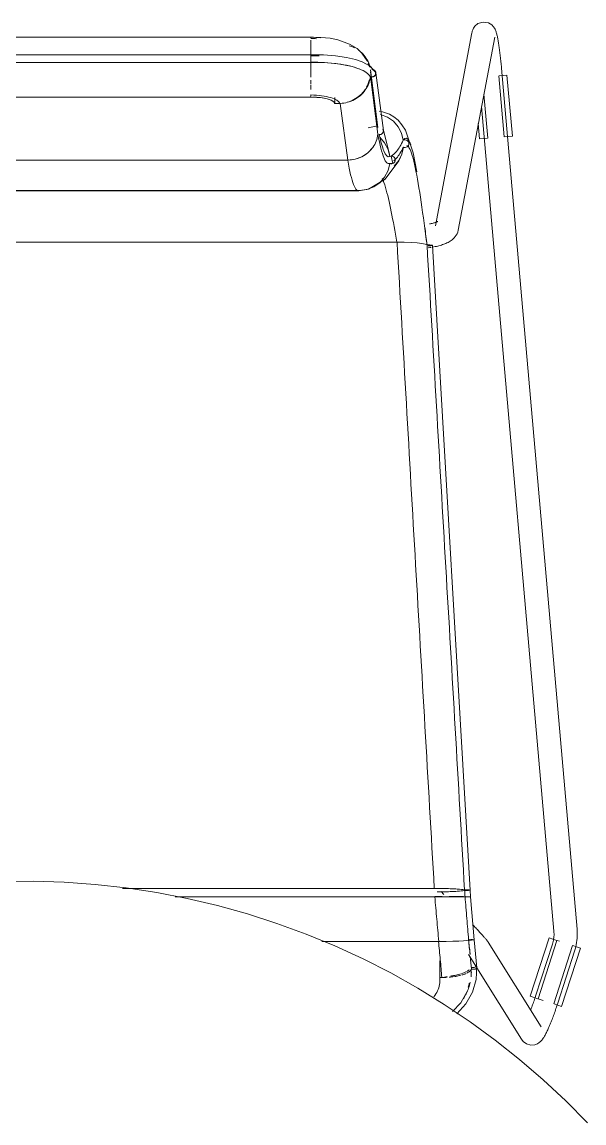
# Model space of a CAD drawing. Header units: millimetres. Extents: x 79795 to 317870, y -36033 to 97293.
# Drawn here: x 157280 to 157570, y 31586 to 32152 of the extents above; entities that cross this region are included whole.
import ezdxf

# ---------------------------------------------------------------- set-up
doc = ezdxf.new("R2010")
doc.units = ezdxf.units.MM
doc.header["$MEASUREMENT"] = 0
doc.layers.add('I-FURN', color=8, linetype='CONTINUOUS', lineweight=9)

msp = doc.modelspace()

# ---------------------------------------------------------------- linework, layer by layer
at = {"layer": 'I-FURN'}
for p, q in [((157513.64, 32150.28), (157512.89, 32149.2)), ((157515.22, 32151.6), (157513.64, 32150.28)), ((157515.22, 32151.6), (157517.97, 32152.44)), ((157517.97, 32152.44), (157520.73, 32151.95)), ((157520.73, 32151.95), (157522.38, 32150.91)), ((157522.38, 32150.91), (157523.24, 32150)), ((157523.24, 32150), (157523.72, 32149.3)), ((157429.18, 32144.66), (157134.32, 32144.66)), ((157429.18, 32144.66), (157434.21, 32144.55)), ((157429.18, 32144.49), (157429.18, 32144.66)), ((157429.18, 32144.64), (157429.18, 32144.36)), ((157434.21, 32144.55), (157439.03, 32144.04)), ((157512.08, 32146.84), (157493.27, 32047.55)), ((157505.06, 32045.32), (157523.87, 32144.61)), ((157512.17, 32147.26), (157512.08, 32146.84)), ((157512.31, 32147.78), (157512.17, 32147.26)), ((157512.52, 32148.4), (157512.31, 32147.78)), ((157512.89, 32149.2), (157512.52, 32148.4)), ((157523.72, 32149.3), (157524.02, 32148.74)), ((157524.02, 32148.74), (157524.24, 32148.27)), ((157524.24, 32148.27), (157524.41, 32147.84)), ((157524.41, 32147.84), (157524.55, 32147.43)), ((157524.55, 32147.43), (157524.67, 32147.04)), ((157524.67, 32147.04), (157524.79, 32146.64)), ((157524.79, 32146.64), (157524.9, 32146.24)), ((157524.9, 32146.24), (157525, 32145.83)), ((157525, 32145.83), (157525.1, 32145.4)), ((157525.1, 32145.4), (157525.2, 32144.96)), ((157525.2, 32144.96), (157525.29, 32144.5)), ((157525.29, 32144.5), (157525.39, 32144.02)), ((157429.18, 32143.17), (157429.18, 32141.41)), ((157429.18, 32141.14), (157429.18, 32138.56)), ((157429.18, 32135.38), (157429.18, 32138.4)), ((157439.03, 32144.04), (157443.06, 32143.25)), ((157443.06, 32143.25), (157449.11, 32141.12)), ((157449.11, 32141.12), (157452.99, 32138.73)), ((157452.99, 32138.73), (157455.47, 32136.44)), ((157525.39, 32144.02), (157525.49, 32143.52)), ((157525.49, 32143.52), (157525.58, 32143.01)), ((157525.58, 32143.01), (157525.67, 32142.48)), ((157525.67, 32142.48), (157525.77, 32141.92)), ((157525.77, 32141.92), (157525.86, 32141.36)), ((157525.86, 32141.36), (157525.95, 32140.77)), ((157525.95, 32140.77), (157526.04, 32140.17)), ((157526.04, 32140.17), (157526.13, 32139.55)), ((157526.13, 32139.55), (157526.22, 32138.91)), ((157526.22, 32138.91), (157526.31, 32138.26)), ((157429.18, 32135.62), (157134.32, 32135.62)), ((157429.18, 32138.39), (157429.18, 32135.38)), ((157429.18, 32135.62), (157435.72, 32135.53)), ((157429.18, 32135.55), (157429.18, 32135.62)), ((157429.18, 32135.62), (157429.18, 32131.66)), ((157429.18, 32135.35), (157429.18, 32135.55)), ((157429.18, 32135.05), (157429.18, 32135.35)), ((157429.18, 32134.66), (157429.18, 32135.05)), ((157429.18, 32134.21), (157429.18, 32134.66)), ((157429.18, 32133.71), (157429.18, 32134.21)), ((157429.18, 32133.22), (157429.18, 32133.71)), ((157429.18, 32132.74), (157429.18, 32133.22)), ((157429.18, 32132.32), (157429.18, 32132.74)), ((157435.72, 32135.53), (157441.84, 32135.04)), ((157441.84, 32135.04), (157447.46, 32134.2)), ((157447.46, 32134.2), (157452.15, 32133.1)), ((157452.15, 32133.1), (157455.6, 32131.93)), ((157455.47, 32136.44), (157458.15, 32132.54)), ((157526.31, 32138.26), (157526.4, 32137.6)), ((157526.4, 32137.6), (157526.48, 32136.93)), ((157526.48, 32136.93), (157526.57, 32136.24)), ((157526.57, 32136.24), (157526.65, 32135.54)), ((157526.65, 32135.54), (157526.74, 32134.83)), ((157526.74, 32134.83), (157526.82, 32134.11)), ((157526.82, 32134.11), (157526.9, 32133.39)), ((157526.9, 32133.39), (157526.98, 32132.65)), ((157134.32, 32131.66), (157429.18, 32131.66)), ((157429.18, 32131.99), (157429.18, 32132.32)), ((157429.18, 32131.77), (157429.18, 32131.99)), ((157429.18, 32131.67), (157429.18, 32131.77)), ((157429.18, 32127.88), (157429.18, 32131.69)), ((157429.18, 32131.69), (157429.18, 32127.87)), ((157435.4, 32131.58), (157429.18, 32131.66)), ((157429.18, 32127.68), (157429.18, 32124.12)), ((157441.96, 32131.05), (157435.4, 32131.58)), ((157445.98, 32130.46), (157441.96, 32131.05)), ((157450.41, 32129.49), (157445.98, 32130.46)), ((157453.84, 32128.39), (157450.41, 32129.49)), ((157455.6, 32131.93), (157459.72, 32129.75)), ((157458.15, 32132.54), (157458.24, 32132.34)), ((157459.72, 32129.75), (157462.27, 32126.85)), ((157463.63, 32098.22), (157459.79, 32127.91)), ((157526.98, 32132.65), (157527.05, 32131.91)), ((157527.05, 32131.91), (157527.13, 32131.17)), ((157527.13, 32131.17), (157527.2, 32130.42)), ((157527.2, 32130.42), (157527.27, 32129.67)), ((157527.27, 32129.67), (157527.34, 32128.92)), ((157527.34, 32128.92), (157527.35, 32128.76)), ((157566.3, 31685.44), (157527.35, 32128.76)), ((157429.18, 32122.49), (157429.18, 32120.65)), ((157459.81, 32124.37), (157463.65, 32094.67)), ((157459.94, 32126.72), (157460.56, 32121.94)), ((157466.48, 32096.57), (157462.63, 32126.35)), ((157525.93, 32124.78), (157528.69, 32093.37)), ((157526.06, 32124.79), (157528.12, 32124.97)), ((157528.12, 32124.97), (157530.17, 32125.15)), ((157530.17, 32125.15), (157532.93, 32093.74)), ((157429.18, 32120.13), (157429.18, 32117.67)), ((157429.18, 32113.82), (157134.32, 32113.82)), ((157134.32, 32113.76), (157429.18, 32113.76)), ((157429.18, 32113.76), (157432.21, 32113.65)), ((157432.21, 32113.65), (157435.06, 32113.33)), ((157435.06, 32113.33), (157437.56, 32112.82)), ((157437.56, 32112.82), (157439.54, 32112.15)), ((157439.54, 32112.15), (157440.89, 32111.36)), ((157440.89, 32111.36), (157441.53, 32110.5)), ((157441.53, 32110.5), (157441.53, 32113.51)), ((157441.53, 32110.5), (157444.25, 32110.57)), ((157444.25, 32110.57), (157448.11, 32081.29)), ((157520.25, 32092.63), (157518.26, 32115.23)), ((157466.02, 32106.25), (157464.24, 32106.48)), ((157468.54, 32103.51), (157465.03, 32104.91)), ((157469.62, 32104.95), (157466.02, 32106.25)), ((157471.89, 32103.61), (157469.62, 32104.95)), ((157517.05, 32108.89), (157554.34, 31684.39)), ((157463.51, 32099), (157458.69, 32098.04)), ((157471.63, 32101.34), (157468.54, 32103.51)), ((157474.11, 32098.51), (157471.63, 32101.34)), ((157474.06, 32101.83), (157471.89, 32103.61)), ((157476.05, 32099.59), (157474.06, 32101.83)), ((157477.87, 32096.76), (157476.05, 32099.59)), ((157515.32, 32100.15), (157516.01, 32092.26)), ((157464.12, 32094.51), (157464.62, 32094.47)), ((157464.62, 32094.47), (157465.11, 32094.55)), ((157467.15, 32090.3), (157464.64, 32093.17)), ((157465.11, 32094.55), (157465.56, 32094.75)), ((157465.56, 32094.75), (157465.95, 32095.05)), ((157465.95, 32095.05), (157466.24, 32095.43)), ((157466.43, 32096.81), (157466.24, 32097.25)), ((157466.24, 32095.43), (157466.43, 32095.87)), ((157466.5, 32096.34), (157466.43, 32096.81)), ((157466.43, 32095.87), (157466.5, 32096.34)), ((157466.47, 32096.65), (157469.44, 32085.04)), ((157475.85, 32095.19), (157474.11, 32098.51)), ((157476.75, 32091.56), (157475.85, 32095.19)), ((157481.85, 32085.05), (157477.87, 32096.76)), ((157530.88, 32093.56), (157528.82, 32093.38)), ((157532.93, 32093.74), (157530.88, 32093.56)), ((157458.53, 32085.16), (157461.02, 32087.9)), ((157468.9, 32086.9), (157467.15, 32090.3)), ((157476.8, 32088.07), (157476.01, 32084.46)), ((157476.02, 32084.46), (157476.8, 32088.07)), ((157476.75, 32091.56), (157477.22, 32091.72)), ((157477.22, 32091.72), (157476.75, 32091.56)), ((157477.28, 32087.92), (157476.8, 32088.07)), ((157476.8, 32088.07), (157477.28, 32087.92)), ((157477.72, 32091.77), (157477.22, 32091.72)), ((157477.22, 32091.72), (157477.72, 32091.76)), ((157477.78, 32087.89), (157477.28, 32087.92)), ((157477.28, 32087.92), (157477.78, 32087.89)), ((157478.21, 32091.69), (157477.72, 32091.77)), ((157477.72, 32091.76), (157478.21, 32091.69)), ((157478.27, 32087.98), (157477.78, 32087.89)), ((157477.78, 32087.89), (157478.27, 32087.98)), ((157478.21, 32091.69), (157478.67, 32091.49)), ((157478.67, 32091.5), (157478.21, 32091.69)), ((157478.72, 32088.19), (157478.27, 32087.98)), ((157478.27, 32087.98), (157478.72, 32088.19)), ((157479.06, 32091.19), (157478.67, 32091.5)), ((157478.67, 32091.49), (157479.06, 32091.19)), ((157479.09, 32088.51), (157478.72, 32088.19)), ((157478.72, 32088.19), (157479.1, 32088.51)), ((157479.06, 32091.19), (157479.36, 32090.79)), ((157479.36, 32090.8), (157479.06, 32091.19)), ((157479.38, 32088.91), (157479.09, 32088.51)), ((157479.1, 32088.51), (157479.39, 32088.91)), ((157479.55, 32090.34), (157479.36, 32090.8)), ((157479.36, 32090.79), (157479.55, 32090.34)), ((157479.56, 32089.37), (157479.38, 32088.91)), ((157479.39, 32088.91), (157479.57, 32089.37)), ((157479.55, 32090.34), (157479.62, 32089.86)), ((157479.63, 32089.86), (157479.55, 32090.34)), ((157479.62, 32089.86), (157479.56, 32089.37)), ((157479.57, 32089.37), (157479.63, 32089.86)), ((157518.06, 32092.44), (157516.01, 32092.26)), ((157520.12, 32092.62), (157518.06, 32092.44)), ((157448.11, 32081.29), (157451.88, 32081.77)), ((157451.88, 32081.77), (157455.42, 32083.08)), ((157455.42, 32083.08), (157458.53, 32085.16)), ((157469.79, 32083.19), (157468.9, 32086.9)), ((157469.44, 32085.04), (157469.76, 32083.17)), ((157469.79, 32083.19), (157470.26, 32083.35)), ((157470.26, 32083.35), (157469.79, 32083.19)), ((157470.26, 32083.35), (157470.76, 32083.39)), ((157470.76, 32083.39), (157470.26, 32083.35)), ((157471.31, 32079.58), (157470.47, 32083.47)), ((157470.76, 32083.39), (157471.25, 32083.31)), ((157471.25, 32083.31), (157470.76, 32083.39)), ((157471.25, 32083.31), (157471.7, 32083.1)), ((157471.7, 32083.11), (157471.25, 32083.31)), ((157472.09, 32082.79), (157471.7, 32083.11)), ((157471.7, 32083.1), (157472.08, 32082.79)), ((157472.08, 32082.79), (157472.38, 32082.39)), ((157472.38, 32082.39), (157472.09, 32082.79)), ((157472.38, 32082.39), (157472.56, 32081.93)), ((157472.57, 32081.93), (157472.38, 32082.39)), ((157472.56, 32081.93), (157472.63, 32081.44)), ((157472.64, 32081.44), (157472.57, 32081.93)), ((157476.01, 32084.46), (157474.37, 32081.14)), ((157474.38, 32081.13), (157476.02, 32084.46)), ((157474.43, 32081.06), (157475.32, 32082.81)), ((157483.76, 32075.39), (157481.85, 32085.05)), ((157448.11, 32081.29), (157115.39, 32081.29)), ((157115.39, 32081.29), (157448.11, 32081.29)), ((157467.44, 32071.52), (157474.43, 32081.06)), ((157468.73, 32079.67), (157471.61, 32079.71)), ((157468.9, 32075.97), (157469.79, 32079.68)), ((157470.26, 32079.52), (157469.79, 32079.69)), ((157469.79, 32079.68), (157470.26, 32079.52)), ((157470.76, 32079.48), (157470.26, 32079.52)), ((157470.26, 32079.52), (157470.76, 32079.48)), ((157471.25, 32079.57), (157470.76, 32079.48)), ((157470.76, 32079.48), (157471.25, 32079.56)), ((157471.7, 32079.77), (157471.25, 32079.57)), ((157471.25, 32079.56), (157471.7, 32079.77)), ((157472.08, 32080.08), (157471.7, 32079.77)), ((157471.7, 32079.77), (157472.09, 32080.08)), ((157474.37, 32081.14), (157471.97, 32078.3)), ((157471.98, 32078.3), (157474.38, 32081.13)), ((157472.38, 32080.49), (157472.08, 32080.08)), ((157472.09, 32080.08), (157472.38, 32080.48)), ((157472.56, 32080.95), (157472.38, 32080.49)), ((157472.38, 32080.48), (157472.57, 32080.95)), ((157472.63, 32081.44), (157472.56, 32080.95)), ((157472.57, 32080.95), (157472.64, 32081.44)), ((157458.79, 32066.41), (157467.44, 32071.52)), ((157467.14, 32072.58), (157464.64, 32069.71)), ((157464.64, 32069.7), (157467.15, 32072.57)), ((157468.89, 32075.97), (157467.14, 32072.58)), ((157467.15, 32072.57), (157468.9, 32075.97)), ((157454.14, 32065.69), (157109.36, 32065.69)), ((157109.36, 32065.69), (157454.14, 32065.69)), ((157109.89, 32065.54), (157414.69, 32065.54)), ((157414.69, 32065.54), (157453.6, 32065.54)), ((157453.6, 32065.54), (157458.64, 32066.34)), ((157457.93, 32066.17), (157454.14, 32065.69)), ((157454.14, 32065.69), (157457.93, 32066.17)), ((157461.5, 32067.54), (157457.93, 32066.17)), ((157457.93, 32066.17), (157461.5, 32067.53)), ((157458.64, 32066.34), (157461.82, 32067.71)), ((157464.64, 32069.71), (157461.5, 32067.54)), ((157461.5, 32067.53), (157464.64, 32069.7)), ((157490.72, 32048.58), (157490.23, 32048.48)), ((157491.19, 32048.68), (157490.72, 32048.58)), ((157491.63, 32048.78), (157491.19, 32048.68)), ((157492.06, 32048.89), (157491.63, 32048.78)), ((157492.45, 32049), (157492.06, 32048.89)), ((157492.82, 32049.11), (157492.45, 32049)), ((157493.15, 32049.21), (157492.82, 32049.11)), ((157493.45, 32049.32), (157493.15, 32049.21)), ((157493.72, 32049.42), (157493.45, 32049.32)), ((157493.96, 32049.52), (157493.72, 32049.42)), ((157494.15, 32049.6), (157493.96, 32049.52)), ((157494.3, 32049.68), (157494.15, 32049.6)), ((157494.39, 32049.72), (157494.3, 32049.68)), ((157494.46, 32049.77), (157494.39, 32049.72)), ((157494.49, 32049.78), (157494.46, 32049.77)), ((157504, 32042.65), (157503.51, 32041.96)), ((157504.44, 32043.44), (157504, 32042.65)), ((157504.8, 32044.33), (157504.44, 32043.44)), ((157505.06, 32045.32), (157504.8, 32044.33)), ((157473.45, 32039.19), (157090.05, 32039.19)), ((157090.05, 32039.19), (157473.45, 32039.19)), ((157477.22, 32039.13), (157473.45, 32039.19)), ((157473.53, 32039.19), (157477.22, 32039.13)), ((157480.75, 32038.98), (157477.22, 32039.13)), ((157477.28, 32039.13), (157480.75, 32038.98)), ((157483.86, 32038.74), (157480.75, 32038.98)), ((157480.8, 32038.98), (157483.86, 32038.74)), ((157486.35, 32038.43), (157483.86, 32038.74)), ((157483.89, 32038.74), (157486.35, 32038.43)), ((157488.1, 32038.06), (157486.35, 32038.43)), ((157486.36, 32038.43), (157488.1, 32038.06)), ((157489, 32037.66), (157488.1, 32038.06)), ((157488.1, 32038.06), (157489, 32037.66)), ((157489.47, 32037.68), (157489, 32037.66)), ((157489, 32037.66), (157489.47, 32037.68)), ((157489.97, 32037.68), (157489.47, 32037.68)), ((157489.47, 32037.68), (157489.97, 32037.68)), ((157489.51, 32037.26), (157490.01, 32037.26)), ((157490.01, 32037.26), (157489.51, 32037.26)), ((157490.46, 32037.68), (157489.97, 32037.68)), ((157489.97, 32037.68), (157490.46, 32037.68)), ((157490.01, 32037.26), (157490.5, 32037.27)), ((157490.5, 32037.27), (157490.01, 32037.26)), ((157491.06, 32036.45), (157490.34, 32036.34)), ((157490.91, 32037.65), (157490.46, 32037.68)), ((157490.46, 32037.68), (157490.92, 32037.65)), ((157490.5, 32037.27), (157490.95, 32037.29)), ((157490.95, 32037.29), (157490.5, 32037.27)), ((157491.3, 32037.62), (157490.91, 32037.65)), ((157490.92, 32037.65), (157491.3, 32037.62)), ((157490.95, 32037.29), (157491.33, 32037.33)), ((157491.33, 32037.33), (157490.95, 32037.29)), ((157491.6, 32037.58), (157491.3, 32037.62)), ((157491.3, 32037.62), (157491.6, 32037.58)), ((157491.33, 32037.33), (157491.62, 32037.37)), ((157491.62, 32037.37), (157491.33, 32037.33)), ((157491.79, 32037.53), (157491.6, 32037.58)), ((157491.6, 32037.58), (157491.8, 32037.53)), ((157491.62, 32037.37), (157491.8, 32037.42)), ((157491.81, 32037.42), (157491.62, 32037.37)), ((157492.45, 32036.69), (157491.76, 32036.56)), ((157491.86, 32037.47), (157491.79, 32037.53)), ((157491.8, 32037.53), (157491.87, 32037.47)), ((157491.8, 32037.42), (157491.86, 32037.47)), ((157491.87, 32037.47), (157491.81, 32037.42)), ((157511.15, 31705.56), (157491.87, 32037.47)), ((157493.14, 32036.82), (157492.45, 32036.69)), ((157493.8, 32036.97), (157493.14, 32036.82)), ((157494.46, 32037.12), (157493.8, 32036.97)), ((157495.1, 32037.28), (157494.46, 32037.12)), ((157495.73, 32037.45), (157495.1, 32037.28)), ((157496.35, 32037.64), (157495.73, 32037.45)), ((157496.95, 32037.83), (157496.35, 32037.64)), ((157497.55, 32038.04), (157496.95, 32037.83)), ((157498.13, 32038.26), (157497.55, 32038.04)), ((157498.7, 32038.49), (157498.13, 32038.26)), ((157499.26, 32038.74), (157498.7, 32038.49)), ((157499.81, 32039.02), (157499.26, 32038.74)), ((157500.34, 32039.31), (157499.81, 32039.02)), ((157500.88, 32039.63), (157500.34, 32039.31)), ((157501.42, 32039.99), (157500.88, 32039.63)), ((157501.95, 32040.39), (157501.42, 32039.99)), ((157502.48, 32040.84), (157501.95, 32040.39)), ((157503.01, 32041.36), (157502.48, 32040.84)), ((157503.51, 32041.96), (157503.01, 32041.36)), ((157490.34, 32036.34), (157489.62, 32036.24)), ((157286.07, 31710.13), (157270.07, 31709.98)), ((157302.06, 31709.64), (157286.07, 31710.13)), ((157318.02, 31708.51), (157302.06, 31709.64)), ((157333.92, 31706.74), (157318.02, 31708.51)), ((157492.7, 31706.46), (157332.13, 31706.46)), ((157332.13, 31706.46), (157492.7, 31706.46)), ((157349.74, 31704.33), (157333.92, 31706.74)), ((157365.44, 31701.3), (157349.74, 31704.33)), ((157492.96, 31702.14), (157359.22, 31702.14)), ((157359.22, 31702.14), (157492.96, 31702.14)), ((157496.49, 31706.43), (157492.7, 31706.46)), ((157496.75, 31702.14), (157492.96, 31702.14)), ((157492.96, 31702.14), (157496.75, 31702.14)), ((157492.98, 31702.27), (157496.76, 31702.27)), ((157496.76, 31702.27), (157492.98, 31702.27)), ((157494.24, 31704.67), (157496.49, 31704.7)), ((157497.66, 31703.29), (157496.19, 31704.82)), ((157500.05, 31706.35), (157496.49, 31706.43)), ((157496.49, 31704.7), (157500.04, 31704.78)), ((157500.32, 31702.15), (157496.75, 31702.14)), ((157496.75, 31702.14), (157500.32, 31702.15)), ((157500.04, 31704.78), (157503.16, 31704.9)), ((157503.18, 31706.23), (157500.05, 31706.35)), ((157500.31, 31702.26), (157503.43, 31702.25)), ((157503.44, 31702.25), (157500.31, 31702.26)), ((157503.45, 31702.16), (157500.32, 31702.15)), ((157500.32, 31702.15), (157503.45, 31702.16)), ((157503.16, 31704.9), (157505.66, 31705.06)), ((157505.68, 31706.07), (157503.18, 31706.23)), ((157503.43, 31702.25), (157505.93, 31702.24)), ((157505.94, 31702.24), (157503.44, 31702.25)), ((157505.95, 31702.17), (157503.45, 31702.16)), ((157503.45, 31702.16), (157505.96, 31702.17)), ((157505.66, 31705.06), (157507.41, 31705.25)), ((157507.43, 31705.87), (157505.68, 31706.07)), ((157505.93, 31702.24), (157507.68, 31702.23)), ((157507.69, 31702.23), (157505.94, 31702.24)), ((157507.7, 31702.18), (157505.96, 31702.17)), ((157505.96, 31702.17), (157507.71, 31702.18)), ((157507.41, 31705.25), (157508.31, 31705.46)), ((157508.32, 31705.66), (157507.43, 31705.87)), ((157508.59, 31702.2), (157507.7, 31702.18)), ((157507.71, 31702.18), (157508.59, 31702.2)), ((157508.31, 31705.46), (157508.78, 31705.45)), ((157508.79, 31705.67), (157508.32, 31705.66)), ((157508.58, 31702.21), (157509.05, 31702.21)), ((157509.06, 31702.21), (157508.58, 31702.21)), ((157509.06, 31702.2), (157508.59, 31702.2)), ((157508.59, 31702.2), (157509.06, 31702.2)), ((157508.78, 31705.45), (157509.28, 31705.45)), ((157509.29, 31705.67), (157508.79, 31705.67)), ((157509.05, 31702.21), (157509.55, 31702.21)), ((157509.55, 31702.21), (157509.06, 31702.21)), ((157509.56, 31702.2), (157509.06, 31702.2)), ((157509.06, 31702.2), (157509.56, 31702.2)), ((157509.28, 31705.45), (157509.77, 31705.46)), ((157509.78, 31705.67), (157509.29, 31705.67)), ((157509.55, 31702.21), (157510.04, 31702.21)), ((157510.04, 31702.21), (157509.55, 31702.21)), ((157510.05, 31702.2), (157509.56, 31702.2)), ((157509.56, 31702.2), (157510.05, 31702.2)), ((157509.77, 31705.46), (157510.22, 31705.47)), ((157510.23, 31705.66), (157509.78, 31705.67)), ((157510.04, 31702.21), (157510.49, 31702.21)), ((157510.5, 31702.21), (157510.04, 31702.21)), ((157510.5, 31702.2), (157510.05, 31702.2)), ((157510.05, 31702.2), (157510.5, 31702.2)), ((157510.22, 31705.47), (157510.6, 31705.49)), ((157510.61, 31705.64), (157510.23, 31705.66)), ((157510.49, 31702.21), (157510.87, 31702.21)), ((157510.88, 31702.21), (157510.5, 31702.21)), ((157510.88, 31702.2), (157510.5, 31702.2)), ((157510.5, 31702.2), (157510.88, 31702.2)), ((157510.6, 31705.49), (157510.9, 31705.51)), ((157510.9, 31705.62), (157510.61, 31705.64)), ((157511.17, 31702.2), (157510.88, 31702.2)), ((157510.88, 31702.2), (157511.18, 31702.2)), ((157511.09, 31705.59), (157510.9, 31705.62)), ((157510.9, 31705.51), (157511.09, 31705.54)), ((157511.15, 31705.56), (157511.09, 31705.59)), ((157511.09, 31705.54), (157511.15, 31705.56)), ((157511.16, 31705.56), (157511.43, 31702.2)), ((157511.36, 31702.21), (157511.43, 31702.2)), ((157511.43, 31702.2), (157511.36, 31702.21)), ((157511.43, 31702.2), (157511.36, 31702.2)), ((157511.36, 31702.2), (157511.43, 31702.2)), ((157513.25, 31680), (157511.43, 31702.2)), ((157381.02, 31697.64), (157365.44, 31701.3)), ((157396.44, 31693.36), (157381.02, 31697.64)), ((157411.67, 31688.47), (157396.44, 31693.36)), ((157426.69, 31682.97), (157411.67, 31688.47)), ((157513.23, 31687.04), (157512.79, 31687.51)), ((157513.66, 31686.58), (157513.23, 31687.04)), ((157514.08, 31686.13), (157513.66, 31686.58)), ((157514.5, 31685.68), (157514.08, 31686.13)), ((157514.9, 31685.25), (157514.5, 31685.68)), ((157515.29, 31684.82), (157514.9, 31685.25)), ((157566.31, 31685.39), (157566.3, 31685.44)), ((157566.38, 31684.25), (157566.31, 31685.39)), ((157441.49, 31676.87), (157426.69, 31682.97)), ((157502.2, 31679.27), (157505.3, 31679.39)), ((157505.31, 31679.39), (157502.27, 31679.28)), ((157505.3, 31679.39), (157507.78, 31679.54)), ((157507.78, 31679.54), (157505.34, 31679.39)), ((157507.78, 31679.54), (157509.52, 31679.72)), ((157509.52, 31679.72), (157507.8, 31679.54)), ((157509.52, 31679.72), (157510.41, 31679.91)), ((157510.4, 31679.91), (157509.52, 31679.72)), ((157510.87, 31679.9), (157510.4, 31679.91)), ((157510.41, 31679.91), (157510.88, 31679.9)), ((157510.89, 31680.1), (157510.42, 31680.1)), ((157510.42, 31680.1), (157510.89, 31680.1)), ((157511.37, 31679.9), (157510.87, 31679.9)), ((157510.88, 31679.9), (157511.38, 31679.9)), ((157511.86, 31679.9), (157511.37, 31679.9)), ((157511.38, 31679.9), (157511.87, 31679.9)), ((157511.88, 31680.1), (157511.39, 31680.11)), ((157511.39, 31680.11), (157511.88, 31680.1)), ((157512.31, 31679.92), (157511.86, 31679.9)), ((157511.87, 31679.9), (157512.32, 31679.92)), ((157512.33, 31680.09), (157511.88, 31680.1)), ((157511.88, 31680.1), (157512.33, 31680.09)), ((157512.7, 31679.93), (157512.31, 31679.92)), ((157512.32, 31679.92), (157512.7, 31679.93)), ((157512.71, 31680.07), (157512.33, 31680.09)), ((157512.33, 31680.09), (157512.71, 31680.07)), ((157512.7, 31679.93), (157513, 31679.95)), ((157512.99, 31679.95), (157512.7, 31679.93)), ((157513.01, 31680.05), (157512.71, 31680.07)), ((157512.71, 31680.07), (157513, 31680.05)), ((157513, 31680.05), (157513.19, 31680.03)), ((157513, 31679.95), (157513.19, 31679.98)), ((157513.19, 31680.03), (157513.01, 31680.05)), ((157513.26, 31680), (157513.19, 31680.03)), ((157513.19, 31680.03), (157513.25, 31680)), ((157513.19, 31679.98), (157513.26, 31680)), ((157513.25, 31680), (157513.19, 31679.98)), ((157514.68, 31665.51), (157513.26, 31680)), ((157515.67, 31684.41), (157515.29, 31684.82)), ((157516.04, 31684.01), (157515.67, 31684.41)), ((157516.4, 31683.62), (157516.04, 31684.01)), ((157516.74, 31683.24), (157516.4, 31683.62)), ((157517.07, 31682.87), (157516.74, 31683.24)), ((157517.38, 31682.52), (157517.07, 31682.87)), ((157517.69, 31682.19), (157517.38, 31682.52)), ((157517.97, 31681.86), (157517.69, 31682.19)), ((157518.24, 31681.56), (157517.97, 31681.86)), ((157518.5, 31681.26), (157518.24, 31681.56)), ((157518.75, 31680.98), (157518.5, 31681.26)), ((157518.97, 31680.72), (157518.75, 31680.98)), ((157519.19, 31680.46), (157518.97, 31680.72)), ((157519.39, 31680.22), (157519.19, 31680.46)), ((157519.58, 31679.99), (157519.39, 31680.22)), ((157519.76, 31679.77), (157519.58, 31679.99)), ((157519.93, 31679.55), (157519.76, 31679.77)), ((157520.11, 31679.32), (157519.93, 31679.55)), ((157551.86, 31680.97), (157542.17, 31650.97)), ((157546.21, 31649.66), (157555.9, 31679.67)), ((157551.86, 31680.97), (157553.81, 31680.34)), ((157553.81, 31680.34), (157555.78, 31679.7)), ((157554.11, 31679.78), (157553.97, 31679.13)), ((157554.22, 31680.43), (157554.11, 31679.78)), ((157554.31, 31681.08), (157554.22, 31680.43)), ((157554.37, 31681.74), (157554.31, 31681.08)), ((157554.35, 31684.39), (157554.39, 31683.73)), ((157554.4, 31682.4), (157554.37, 31681.74)), ((157554.39, 31683.73), (157554.41, 31683.07)), ((157554.41, 31683.07), (157554.4, 31682.4)), ((157556, 31679.64), (157557.16, 31679.26)), ((157566.07, 31678.56), (157566.22, 31679.69)), ((157566.22, 31679.69), (157566.33, 31680.82)), ((157566.33, 31680.82), (157566.39, 31681.97)), ((157566.41, 31683.11), (157566.38, 31684.25)), ((157566.39, 31681.97), (157566.41, 31683.11)), ((157434.79, 31679.17), (157494.91, 31679.17)), ((157494.91, 31679.17), (157434.79, 31679.17)), ((157456.02, 31670.19), (157441.49, 31676.87)), ((157494.91, 31679.17), (157498.67, 31679.2)), ((157498.67, 31679.2), (157495.03, 31679.17)), ((157502.21, 31679.27), (157498.76, 31679.2)), ((157498.77, 31679.2), (157502.2, 31679.27)), ((157520.29, 31679.06), (157520.11, 31679.32)), ((157520.51, 31678.74), (157520.29, 31679.06)), ((157547.81, 31635.15), (157520.51, 31678.74)), ((157553.6, 31677.82), (157544.89, 31651.01)), ((157553.61, 31677.85), (157553.6, 31677.82)), ((157553.8, 31678.49), (157553.61, 31677.85)), ((157553.97, 31679.13), (157553.8, 31678.49)), ((157563.97, 31677.06), (157554.28, 31647.05)), ((157556.3, 31647.31), (157565.01, 31674.12)), ((157568.01, 31675.76), (157558.32, 31645.75)), ((157564.09, 31677.02), (157566.06, 31676.39)), ((157565.01, 31674.12), (157565.34, 31675.21)), ((157565.34, 31675.21), (157565.63, 31676.32)), ((157565.63, 31676.32), (157565.87, 31677.43)), ((157565.87, 31677.43), (157566.07, 31678.56)), ((157566.06, 31676.39), (157568.01, 31675.76)), ((157470.28, 31662.94), (157456.02, 31670.19)), ((157495.61, 31659.38), (157495.61, 31669.13)), ((157510.34, 31672.37), (157514.38, 31665.92)), ((157484.24, 31655.11), (157470.28, 31662.94)), ((157514.56, 31666.41), (157514.27, 31659.5)), ((157514.61, 31665.55), (157537.64, 31628.78)), ((157496.61, 31660.62), (157495.56, 31660.62)), ((157514.27, 31659.5), (157512.4, 31652.98)), ((157497.87, 31646.74), (157484.24, 31655.11)), ((157509.69, 31653.38), (157506.32, 31647.55)), ((157512.4, 31652.98), (157509.01, 31646.97)), ((157511.16, 31637.83), (157497.87, 31646.74)), ((157506.32, 31647.55), (157502.06, 31643.08)), ((157509.01, 31646.97), (157504.26, 31641.82)), ((157544.12, 31650.34), (157542.17, 31650.97)), ((157542.92, 31645.3), (157543.15, 31645.94)), ((157543.15, 31645.94), (157543.39, 31646.6)), ((157543.39, 31646.6), (157543.62, 31647.27)), ((157543.62, 31647.27), (157543.86, 31647.94)), ((157543.86, 31647.94), (157544.09, 31648.62)), ((157544.09, 31648.62), (157544.32, 31649.3)), ((157546.09, 31649.7), (157544.12, 31650.34)), ((157544.32, 31649.3), (157544.55, 31649.99)), ((157544.55, 31649.99), (157544.78, 31650.68)), ((157544.78, 31650.68), (157544.89, 31651.01)), ((157546.31, 31649.63), (157548.79, 31648.83)), ((157556.37, 31646.38), (157554.4, 31647.02)), ((157555.41, 31644.64), (157555.66, 31645.37)), ((157555.66, 31645.37), (157555.91, 31646.11)), ((157555.91, 31646.11), (157556.15, 31646.85)), ((157556.15, 31646.85), (157556.3, 31647.31)), ((157558.32, 31645.75), (157556.37, 31646.38)), ((157542.45, 31644.04), (157542.68, 31644.66)), ((157542.68, 31644.66), (157542.92, 31645.3)), ((157553.38, 31639.04), (157553.64, 31639.7)), ((157553.64, 31639.7), (157553.89, 31640.38)), ((157553.89, 31640.38), (157554.15, 31641.07)), ((157554.15, 31641.07), (157554.4, 31641.77)), ((157554.4, 31641.77), (157554.66, 31642.47)), ((157554.66, 31642.47), (157554.91, 31643.19)), ((157554.91, 31643.19), (157555.16, 31643.91)), ((157555.16, 31643.91), (157555.41, 31644.64)), ((157524.08, 31628.39), (157511.16, 31637.83)), ((157551.17, 31633.7), (157551.4, 31634.23)), ((157551.4, 31634.23), (157551.64, 31634.77)), ((157551.64, 31634.77), (157551.89, 31635.33)), ((157551.89, 31635.33), (157552.13, 31635.91)), ((157552.13, 31635.91), (157552.38, 31636.51)), ((157552.38, 31636.51), (157552.63, 31637.12)), ((157552.63, 31637.12), (157552.88, 31637.74)), ((157552.88, 31637.74), (157553.13, 31638.38)), ((157553.13, 31638.38), (157553.38, 31639.04)), ((157536.61, 31618.45), (157524.08, 31628.39)), ((157538.54, 31627.66), (157537.64, 31628.78)), ((157547.86, 31628.09), (157548.23, 31628.52)), ((157548.23, 31628.52), (157548.54, 31628.92)), ((157548.54, 31628.92), (157548.82, 31629.31)), ((157548.82, 31629.31), (157549.07, 31629.7)), ((157549.07, 31629.7), (157549.31, 31630.09)), ((157549.31, 31630.09), (157549.55, 31630.49)), ((157549.55, 31630.49), (157549.78, 31630.9)), ((157549.78, 31630.9), (157550.01, 31631.33)), ((157550.01, 31631.33), (157550.24, 31631.77)), ((157550.24, 31631.77), (157550.47, 31632.22)), ((157550.47, 31632.22), (157550.7, 31632.7)), ((157550.7, 31632.7), (157550.93, 31633.19)), ((157550.93, 31633.19), (157551.17, 31633.7)), ((157538.54, 31627.66), (157540.27, 31626.43)), ((157540.27, 31626.43), (157542.5, 31625.85)), ((157542.5, 31625.85), (157544.47, 31626.02)), ((157544.47, 31626.02), (157545.85, 31626.54)), ((157545.85, 31626.54), (157546.76, 31627.11)), ((157546.76, 31627.11), (157547.39, 31627.63)), ((157547.39, 31627.63), (157547.86, 31628.09)), ((157548.73, 31608.01), (157536.61, 31618.45)), ((157560.43, 31597.1), (157548.73, 31608.01)), ((157571.68, 31585.72), (157560.43, 31597.1))]:
    msp.add_line(p, q, dxfattribs=at)
for centre, major_axis, ratio, start_param, end_param in [((157429.18, 32140.38), (12.4, 0), 0.287441, 1.332781, 1.570796), ((157429.18, 32128.91), (0, 15.75), 0.000004, 3.431839, 3.614078), ((157447.98, 32096.36), (15.78, 0), 0.955139, 5.929149, 6.170649), ((157464.53, 32096.34), (1.96, 0), 0.955139, 4.501447, 6.790779), ((157447.98, 32096.36), (15.78, 0), 0.955139, 4.720632, 5.68731), ((157447.98, 32096.36), (15.78, 0), 0.955139, 5.687432, 5.928979)]:
    msp.add_ellipse(centre, major_axis=major_axis, ratio=ratio, start_param=start_param, end_param=end_param, dxfattribs=at)
for points in [[(157429.18, 32144.57), (157430.89, 32144.57), (157432.56, 32144.5), (157434.14, 32144.35)], [(157451.56, 32139.18), (157450.67, 32139.61), (157449.75, 32140.01), (157448.79, 32140.25)], [(157429.18, 32135.09), (157430.6, 32135.11), (157432.03, 32135.11), (157433.44, 32135.07)], [(157429.18, 32131.69), (157431.52, 32131.73), (157436.17, 32131.66), (157443.03, 32131.03), (157449.17, 32129.92), (157454.24, 32128.39), (157457.94, 32126.49), (157459.25, 32125.09), (157459.61, 32124.36)], [(157458.13, 32132.56), (157458.17, 32132.49), (157458.2, 32132.42), (157458.24, 32132.34)], [(157458.72, 32131.25), (157458.97, 32130.62), (157459.13, 32129.97), (157459.27, 32129.31)], [(157444.25, 32110.57), (157445.54, 32110.61), (157448.04, 32110.97), (157451.64, 32112.38), (157454.79, 32114.57), (157457.32, 32117.41), (157459.08, 32120.75), (157459.66, 32123.13), (157459.81, 32124.37)], [(157459.35, 32122.85), (157459.04, 32121.46), (157458.53, 32120.1), (157457.84, 32118.84)], [(157460.57, 32124.19), (157460.4, 32124.17), (157460.23, 32124.17), (157460.07, 32124.21)], [(157429.18, 32114.88), (157432.96, 32114.83), (157440.36, 32113.86), (157443.74, 32111.69), (157444, 32110.58)], [(157437.55, 32112.87), (157435.5, 32113.42), (157432.79, 32113.7), (157430.01, 32113.79)], [(157469.79, 32079.69), (157468.77, 32079.14), (157466.72, 32081.1), (157464.68, 32089.16), (157463.65, 32094.67)], [(157453.6, 32065.54), (157453.78, 32065.54), (157453.96, 32065.59), (157454.14, 32065.69)], [(157488.98, 32037.67), (157488.6, 32040.73), (157488.21, 32043.83), (157487.82, 32046.88)], [(157473.53, 32039.19), (157476.72, 31983.83), (157479.92, 31928.41), (157483.11, 31872.95)], [(157489, 32037.66), (157492.22, 31982.42), (157498.66, 31871.83), (157505.1, 31761.07), (157508.32, 31705.66)], [(157483.11, 31872.95), (157486.31, 31817.49), (157489.51, 31761.98), (157492.7, 31706.46)], [(157492.96, 31702.14), (157493.31, 31698.31), (157493.65, 31694.48), (157494, 31690.65)], [(157508.58, 31702.21), (157508.54, 31702.75), (157508.45, 31703.84), (157508.36, 31704.92), (157508.31, 31705.46)], [(157508.59, 31702.2), (157508.54, 31702.77), (157508.46, 31703.93), (157508.37, 31705.09), (157508.32, 31705.66)], [(157508.59, 31702.2), (157508.89, 31698.48), (157509.5, 31691.04), (157510.1, 31683.62), (157510.4, 31679.91)], [(157509.11, 31695.89), (157509.14, 31695.48), (157509.18, 31695.07), (157509.21, 31694.66)], [(157509.51, 31691.05), (157509.81, 31687.39), (157510.12, 31683.74), (157510.42, 31680.1)], [(157494, 31690.65), (157494.34, 31686.82), (157494.68, 31683), (157495.03, 31679.17)], [(157511.13, 31672.37), (157510.89, 31674.87), (157510.65, 31677.39), (157510.41, 31679.91)], [(157511.13, 31673.01), (157510.89, 31675.36), (157510.65, 31677.72), (157510.42, 31680.1)], [(157496.61, 31660.62), (157496.35, 31663.65), (157495.81, 31669.79), (157495.22, 31676.04), (157494.91, 31679.17)], [(157511.84, 31664.96), (157511.64, 31667.07), (157511.43, 31669.22), (157511.22, 31671.38)], [(157503.8, 31661.84), (157504.72, 31662.05), (157505.66, 31662.28), (157506.51, 31662.53)], [(157506.84, 31662.68), (157507.65, 31662.95), (157508.46, 31663.23), (157509.01, 31663.53)], [(157508.84, 31662.59), (157508.26, 31662.34), (157507.6, 31662.11), (157506.86, 31661.9)], [(157509.26, 31663.65), (157509.9, 31663.96), (157510.29, 31664.28), (157510.62, 31664.6)], [(157511.84, 31664.96), (157511.7, 31664.56), (157511.13, 31663.81), (157509.99, 31663.11), (157509.3, 31662.79)], [(157511.81, 31663.42), (157511.8, 31662.6), (157511.76, 31661.77), (157511.67, 31660.95)], [(157511.7, 31662.18), (157511.76, 31662.82), (157511.76, 31663.48), (157511.76, 31664.13)], [(157495.56, 31660.62), (157495.6, 31660.12), (157495.62, 31659.61), (157495.62, 31659.1)], [(157499.4, 31660.72), (157498.49, 31660.66), (157497.56, 31660.63), (157496.61, 31660.62)], [(157498.02, 31660.86), (157498.5, 31660.91), (157498.97, 31660.97), (157499.43, 31661.04)], [(157502.96, 31661.09), (157502.11, 31660.96), (157501.24, 31660.85), (157500.33, 31660.79)], [(157510.18, 31655.56), (157510.44, 31656.27), (157510.62, 31656.99), (157510.75, 31657.73)]]:
    msp.add_open_spline(points, degree=3, dxfattribs=at)
for points, knots in [([(157459.6, 32129.02), (157459.44, 32129.79), (157458.87, 32131.7), (157457.31, 32134.56), (157455.31, 32136.74), (157453.92, 32137.75), (157453.52, 32138.02)], [0.0592823, 0.0592823, 0.0592823, 0.0592823, 0.1666667, 0.3333333, 0.5, 0.565028, 0.565028, 0.565028, 0.565028]), ([(157459.81, 32124.37), (157459.95, 32124.31), (157460.16, 32124.24), (157460.45, 32124.19), (157460.73, 32124.18), (157461.03, 32124.22), (157461.32, 32124.3), (157461.59, 32124.41), (157461.9, 32124.61), (157462.22, 32124.92), (157462.46, 32125.29), (157462.59, 32125.64), (157462.64, 32125.96), (157462.64, 32126.23), (157462.61, 32126.49), (157462.54, 32126.74), (157462.42, 32126.99), (157462.23, 32127.29), (157461.91, 32127.6), (157461.51, 32127.81), (157461.16, 32127.91), (157460.9, 32127.95), (157460.73, 32127.95), (157460.66, 32127.95)], [0, 0, 0, 0, 0.0555556, 0.0833333, 0.1111111, 0.1666667, 0.1944444, 0.2222222, 0.2777778, 0.3333333, 0.3888889, 0.4444444, 0.4791667, 0.5138889, 0.5486111, 0.5833333, 0.6180556, 0.6527778, 0.7222222, 0.7916667, 0.8263889, 0.8611111, 0.8888889, 0.8888889, 0.8888889, 0.8888889]), ([(157460.57, 32127.94), (157460.74, 32127.93), (157461.02, 32127.89), (157461.41, 32127.75), (157461.82, 32127.49), (157462.28, 32126.97), (157462.53, 32126.11), (157462.3, 32125.32), (157461.91, 32124.79), (157461.52, 32124.47), (157461.22, 32124.33), (157461.06, 32124.28)], [-0.875, -0.875, -0.875, -0.875, -0.8125, -0.765625, -0.71875, -0.625, -0.5, -0.375, -0.3125, -0.25, -0.1875, -0.1875, -0.1875, -0.1875]), ([(157456.97, 32117.49), (157455.54, 32115.44), (157452.6, 32112.93), (157449.02, 32111.36), (157447.78, 32111.12)], [-0.6666667, -0.6666667, -0.6666667, -0.6666667, -0.3333333, -0.1666667, -0.1666667, -0.1666667, -0.1666667]), ([(157469.79, 32083.19), (157468.77, 32082.64), (157466.95, 32084.37), (157465.14, 32090.86), (157464.34, 32094.57)], [0, 0, 0, 0, 0.5, 0.8877852, 0.8877852, 0.8877852, 0.8877852]), ([(157480.6, 32089.14), (157480.34, 32089.86), (157479.06, 32092.88), (157477.77, 32093.11), (157476.75, 32091.56)], [0.6866019, 0.6866019, 0.6866019, 0.6866019, 0.75, 1, 1, 1, 1]), ([(157476.75, 32091.56), (157475.59, 32089.16), (157473.5, 32085.73), (157471.41, 32083.94), (157470.47, 32083.47)], [0, 0, 0, 0, 0.5, 0.9025379, 0.9025379, 0.9025379, 0.9025379]), ([(157476.8, 32088.07), (157475.63, 32085.66), (157474.01, 32083.01), (157472.38, 32081.34), (157471.92, 32080.94)], [0, 0, 0, 0, 0.5, 0.696307, 0.696307, 0.696307, 0.696307]), ([(157489, 32037.66), (157487.98, 32045.21), (157485.95, 32060.42), (157482.9, 32078.86), (157480.46, 32087.16), (157479.04, 32088.76), (157478.63, 32088.95)], [0, 0, 0, 0, 0.25, 0.5, 0.75, 0.8499412, 0.8499412, 0.8499412, 0.8499412]), ([(157448.11, 32081.29), (157449.11, 32075.56), (157450.94, 32067.92), (157452.78, 32065.54), (157453.6, 32065.54)], [0, 0, 0, 0, 0.5, 0.9107154, 0.9107154, 0.9107154, 0.9107154]), ([(157465.94, 32071.93), (157466.5, 32070.71), (157468.03, 32066.38), (157470.53, 32055.36), (157472.48, 32044.58), (157473.45, 32039.19)], [0.3572822, 0.3572822, 0.3572822, 0.3572822, 0.5, 0.75, 1, 1, 1, 1]), ([(157492.7, 31706.46), (157493.98, 31706.46), (157496.53, 31706.44), (157500.13, 31706.36), (157503.3, 31706.24), (157506.66, 31706.02), (157508.04, 31705.81), (157508.32, 31705.66)], [-1, -1, -1, -1, -0.833333, -0.666667, -0.5, -0.333333, 0, 0, 0, 0]), ([(157508.31, 31705.46), (157508.02, 31705.32), (157506.63, 31705.11), (157503.28, 31704.89), (157500.12, 31704.77), (157497.01, 31704.7), (157495, 31704.68), (157494.24, 31704.67)], [-1, -1, -1, -1, -0.6666667, -0.5, -0.3333333, -0.1666667, -0.0664381, -0.0664381, -0.0664381, -0.0664381]), ([(157511.16, 31705.56), (157511.16, 31705.54), (157511.02, 31705.52), (157510.62, 31705.49), (157510.24, 31705.47), (157509.78, 31705.46), (157509.28, 31705.45), (157508.78, 31705.45), (157508.46, 31705.46), (157508.31, 31705.46)], [-0.5, -0.5, -0.5, -0.5, -0.375, -0.3125, -0.25, -0.1875, -0.125, -0.0625, 0, 0, 0, 0]), ([(157508.32, 31705.66), (157508.54, 31705.67), (157509.04, 31705.68), (157509.67, 31705.67), (157510.13, 31705.66), (157510.54, 31705.65), (157511, 31705.61), (157511.16, 31705.58), (157511.16, 31705.56)], [-1, -1, -1, -1, -0.90625, -0.8125, -0.765625, -0.71875, -0.625, -0.501507, -0.501507, -0.501507, -0.501507]), ([(157511.74, 31665.69), (157511.96, 31665.68), (157512.45, 31665.68), (157513.2, 31665.77), (157513.87, 31665.92), (157514.3, 31666.1), (157514.45, 31666.21), (157514.5, 31666.26)], [-1, -1, -1, -1, -0.90625, -0.8125, -0.71875, -0.625, -0.5625, -0.5625, -0.5625, -0.5625]), ([(157514.63, 31665.36), (157514.61, 31665.34), (157514.57, 31665.29), (157514.46, 31665.22), (157514.27, 31665.12), (157513.95, 31665.02), (157513.55, 31664.94), (157513.2, 31664.91), (157512.82, 31664.89), (157512.38, 31664.89), (157512.02, 31664.93), (157511.84, 31664.96)], [0.5555556, 0.5555556, 0.5555556, 0.5555556, 0.5833333, 0.6180556, 0.6527778, 0.7222222, 0.7916667, 0.8263889, 0.8611111, 0.9305556, 1, 1, 1, 1]), ([(157495.56, 31660.62), (157495.77, 31658.24), (157495.14, 31654.63), (157493.22, 31651.63), (157492.45, 31650.73)], [0, 0, 0, 0, 0.3333333, 0.5, 0.5, 0.5, 0.5]), ([(157501.14, 31661.3), (157501.82, 31661.42), (157502.54, 31661.56), (157503.27, 31661.72), (157503.34, 31661.73)], [-0.7585604, -0.7585604, -0.7585604, -0.7585604, -0.6666667, -0.6572107, -0.6572107, -0.6572107, -0.6572107]), ([(157506.19, 31661.72), (157505.45, 31661.53), (157504.5, 31661.34), (157503.5, 31661.17), (157503.34, 31661.14)], [0.5395032, 0.5395032, 0.5395032, 0.5395032, 0.6666667, 0.690363, 0.690363, 0.690363, 0.690363]), ([(157511.24, 31658.27), (157510.8, 31656.19), (157509.82, 31653.23), (157508.26, 31650.56), (157507.73, 31649.76)], [-0.8210019, -0.8210019, -0.8210019, -0.8210019, -0.6666667, -0.5975811, -0.5975811, -0.5975811, -0.5975811])]:
    msp.add_open_spline(points, degree=3, knots=knots, dxfattribs=at)

doc.saveas('drawing.dxf')
